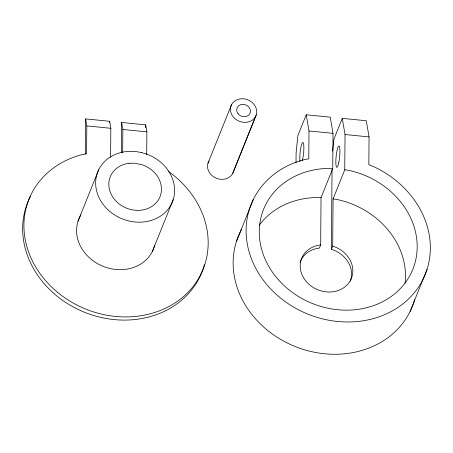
<?xml version="1.0" encoding="UTF-8"?>
<svg xmlns="http://www.w3.org/2000/svg" width="453" height="453" viewBox="0 0 453 453"><rect width="100%" height="100%" fill="white"/><g stroke="black" fill="none" stroke-linecap="round" stroke-linejoin="round"><path stroke-width="0.68" d="M85.351 154.071L85.617 118.907L109.637 121.285L110.832 128.29L110.611 157.219M85.617 118.907L86.812 125.911L86.602 153.72L81.364 154.784A93.833 80.764 21.9 0 0 38.981 272.128A93.833 80.764 21.9 0 0 180.43 299.054A93.833 80.764 21.9 0 0 168.301 171.336M109.626 122.689L109.637 121.285M121.432 152.661L121.659 122.474L145.679 124.858L146.874 131.857L146.698 154.801M122.684 152.769L122.854 129.479L121.659 122.474M145.656 127.667L145.679 124.858M296.013 162.927L296.086 153.08L297.853 135.617L306.228 114.785L330.248 117.163L333.012 133.341L332.745 168.573L321.035 197.695L320.679 244.875L319.405 248.04L318.606 248.204A26.812 23.075 21.9 0 0 300.056 262.395M306.228 114.785L308.991 130.962L308.782 158.771L303.544 159.835A93.833 80.764 21.9 0 0 264.762 282.077A93.833 80.764 21.9 0 0 410.933 296.556A93.833 80.764 21.9 0 0 374.053 166.823L368.844 164.722L369.053 136.908L366.29 120.736L342.27 118.358L333.895 139.19L332.695 151.064M350.226 281.302A26.812 23.075 21.9 0 0 335.48 250.86L331.432 249.229L332.032 169.371M331.432 249.229L332.706 246.064L333.063 198.884L344.767 169.762L345.033 134.53L342.27 118.358M77.978 221.33L98.76 169.643M152.423 251.319L173.205 199.637M207.978 163.239L231.449 104.858M232.791 173.239L255.696 116.257A13.403 11.54 21.9 0 0 241.942 98.748A13.403 11.54 21.9 0 0 233.08 116.676A13.403 11.54 21.9 0 0 255.696 116.257M233.357 171.84L256.262 114.858M236.421 241.472L253.352 199.388M410.118 311.449L427.049 269.365M320.679 244.875L319.875 245.039A26.812 23.075 21.9 0 0 304.223 278.816A26.812 23.075 21.9 0 0 346.568 285.492A26.812 23.075 21.9 0 0 336.755 247.695L332.706 246.064M332.745 168.573L328.448 168.397A80.43 69.23 21.9 0 0 271.341 270.537A80.43 69.23 21.9 0 0 404.535 283.731A80.43 69.23 21.9 0 0 349.059 170.436L344.767 169.762M321.035 197.695L316.738 197.519A80.43 69.23 21.9 0 0 259.218 225.254M308.991 130.962L333.012 133.341M345.033 134.53L369.053 136.908M86.812 125.911L110.832 128.29M122.854 129.479L146.874 131.857M333.063 198.884L337.355 199.563A80.43 69.23 21.9 0 1 405.027 283.267M154.643 245.249A40.215 34.615 21.9 0 1 111.727 268.867A40.215 34.615 21.9 0 1 76.563 230.311L76.936 225.747A40.215 34.615 21.9 0 1 80.923 214.858M204.399 264.773A93.833 80.764 21.9 0 1 85.334 312.598A93.833 80.764 21.9 0 1 30.538 196.245M233.703 170.362A13.403 11.54 21.9 0 1 216.625 178.346A13.403 11.54 21.9 0 1 209.037 160.962M414.676 299.631A93.833 80.764 21.9 0 1 294.665 346.319A93.833 80.764 21.9 0 1 241.67 229.173M299.954 161.653A10.725 1.75 -84.3 0 1 301.143 146.234A10.725 1.75 -84.3 0 1 303.787 145.328A10.725 1.75 -84.3 0 1 302.287 160.855M129.309 163.267L128.493 163.38A26.812 23.075 21.9 0 0 113.471 198.074A26.812 23.075 21.9 0 0 156.596 202.349A26.812 23.075 21.9 0 0 142.117 164.728L134.53 163.188L129.309 163.267M141.415 152.559L136.279 151.608A46.025 39.615 21.9 0 0 125.175 151.698A40.215 34.615 21.9 0 0 102.638 203.742A40.215 34.615 21.9 0 0 167.327 210.152A40.215 34.615 21.9 0 0 145.611 153.72L141.415 152.559M238.063 113.771A7.038 6.059 21.9 0 0 249.937 113.55A7.038 6.059 21.9 0 0 242.717 104.354A7.038 6.059 21.9 0 0 238.063 113.771M338.833 162.265A10.725 1.75 -84.3 0 0 338.952 145.996A10.725 1.75 -84.3 0 0 335.837 161.727A10.725 1.75 -84.3 0 0 338.833 162.265"/></g></svg>
